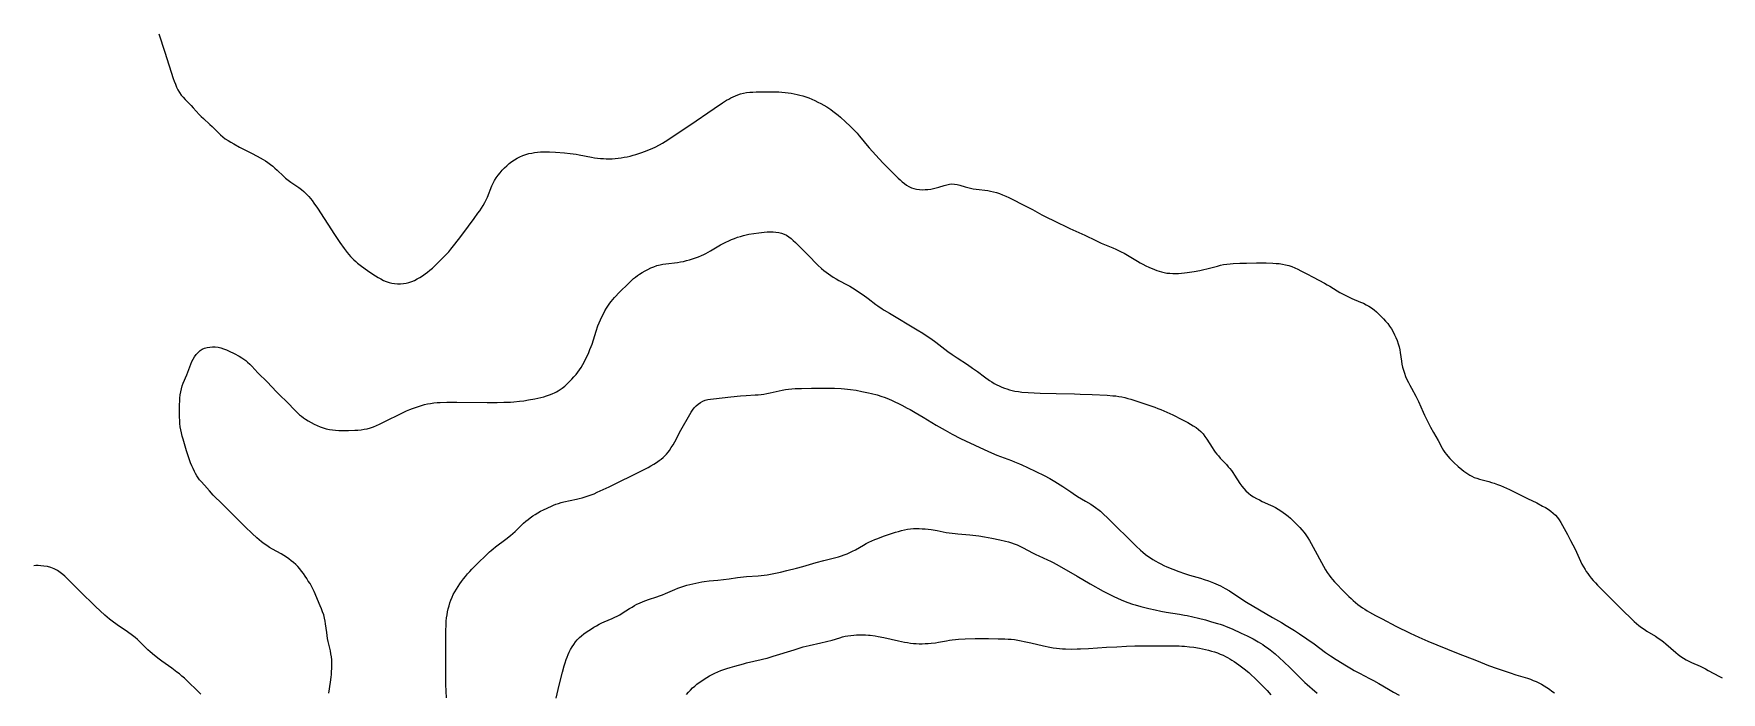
# Model space of a CAD drawing. Header units: metres. Extents: x 560466 to 562017, y 8123360 to 8125060.
# Drawn here: x 560479 to 561490, y 8124665 to 8125060 of the extents above; entities that cross this region are included whole.
import ezdxf

# ---------------------------------------------------------------- set-up
doc = ezdxf.new("R2010")
doc.units = ezdxf.units.M
doc.header["$MEASUREMENT"] = 0
doc.layers.add('Unknown_Line_Type', color=7, linetype='Continuous')

msp = doc.modelspace()

# ---------------------------------------------------------------- linework, layer by layer
at = {"layer": 'Unknown_Line_Type', "color": 18, "true_color": 0x000000}
for points in [[(560553.8, 8125060, 4100), (560557.4, 8125048.9, 4100), (560562.4, 8125033.1, 4100), (560563, 8125031.5, 4100), (560563.7, 8125029.7, 4100), (560564.4, 8125028, 4100), (560565.2, 8125026.3, 4100), (560566.2, 8125024.7, 4100), (560567.2, 8125023.2, 4100), (560568.3, 8125021.9, 4100), (560569.5, 8125020.6, 4100), (560573.2, 8125016.9, 4100), (560574.4, 8125015.6, 4100), (560578, 8125011.7, 4100), (560579.2, 8125010.4, 4100), (560580.5, 8125009.2, 4100), (560584.4, 8125005.6, 4100), (560585.7, 8125004.4, 4100), (560589.4, 8125000.6, 4100), (560590.7, 8124999.4, 4100), (560592, 8124998.3, 4100), (560593.5, 8124997.1, 4100), (560595.2, 8124996, 4100), (560596.8, 8124995, 4100), (560598.6, 8124994, 4100), (560602.1, 8124992.1, 4100), (560609.2, 8124988.5, 4100), (560612.7, 8124986.7, 4100), (560614.4, 8124985.7, 4100), (560616.2, 8124984.7, 4100), (560617.7, 8124983.8, 4100), (560619.1, 8124982.8, 4100), (560620.6, 8124981.7, 4100), (560622, 8124980.6, 4100), (560623.3, 8124979.5, 4100), (560624.6, 8124978.3, 4100), (560628.4, 8124974.6, 4100), (560629.7, 8124973.4, 4100), (560631.2, 8124972.2, 4100), (560632.8, 8124971.1, 4100), (560637.6, 8124967.8, 4100), (560639.2, 8124966.7, 4100), (560640.7, 8124965.5, 4100), (560641.7, 8124964.5, 4100), (560642.7, 8124963.5, 4100), (560643.7, 8124962.4, 4100), (560644.6, 8124961.2, 4100), (560645.5, 8124960, 4100), (560646.6, 8124958.5, 4100), (560648.7, 8124955.4, 4100), (560659, 8124939.6, 4100), (560662.2, 8124935, 4100), (560664.8, 8124931.3, 4100), (560666.6, 8124928.9, 4100), (560667.5, 8124927.8, 4100), (560668.5, 8124926.6, 4100), (560669.5, 8124925.6, 4100), (560670.6, 8124924.6, 4100), (560671.7, 8124923.6, 4100), (560672.8, 8124922.6, 4100), (560675.2, 8124920.7, 4100), (560678.8, 8124918.1, 4100), (560681.9, 8124916, 4100), (560683.5, 8124914.9, 4100), (560685.1, 8124914, 4100), (560686.7, 8124913.1, 4100), (560688.3, 8124912.2, 4100), (560690, 8124911.5, 4100), (560691.7, 8124910.9, 4100), (560693.4, 8124910.5, 4100), (560695, 8124910.3, 4100), (560696.7, 8124910.1, 4100), (560698.5, 8124910.1, 4100), (560700.2, 8124910.3, 4100), (560701.8, 8124910.5, 4100), (560703.5, 8124910.9, 4100), (560705.2, 8124911.5, 4100), (560706.8, 8124912.2, 4100), (560708.5, 8124913.1, 4100), (560710.1, 8124914, 4100), (560711.6, 8124915, 4100), (560713.2, 8124916.1, 4100), (560714.7, 8124917.2, 4100), (560716.1, 8124918.4, 4100), (560717.6, 8124919.6, 4100), (560719.1, 8124921, 4100), (560721.9, 8124923.7, 4100), (560724.7, 8124926.5, 4100), (560727.4, 8124929.4, 4100), (560728.7, 8124930.9, 4100), (560731.1, 8124933.9, 4100), (560734.7, 8124938.4, 4100), (560739.3, 8124944.6, 4100), (560742.7, 8124949.2, 4100), (560744.9, 8124952.4, 4100), (560746, 8124953.9, 4100), (560747.1, 8124955.5, 4100), (560748.1, 8124957.1, 4100), (560749, 8124958.8, 4100), (560749.9, 8124960.5, 4100), (560750.6, 8124962.1, 4100), (560753.2, 8124968.8, 4100), (560754, 8124970.5, 4100), (560754.8, 8124972.1, 4100), (560755.8, 8124973.7, 4100), (560756.9, 8124975.2, 4100), (560758.1, 8124976.7, 4100), (560759.4, 8124978.2, 4100), (560760.8, 8124979.6, 4100), (560762.2, 8124980.9, 4100), (560763.6, 8124982.2, 4100), (560765.1, 8124983.4, 4100), (560766.7, 8124984.5, 4100), (560768.3, 8124985.4, 4100), (560770, 8124986.3, 4100), (560771.7, 8124987, 4100), (560773.5, 8124987.6, 4100), (560775.3, 8124988.2, 4100), (560777.1, 8124988.5, 4100), (560778.8, 8124988.8, 4100), (560780.6, 8124989, 4100), (560782.3, 8124989.2, 4100), (560784.1, 8124989.2, 4100), (560787.7, 8124989.2, 4100), (560791.3, 8124989.1, 4100), (560796.7, 8124988.7, 4100), (560800.2, 8124988.3, 4100), (560802, 8124988.1, 4100), (560803.8, 8124987.8, 4100), (560805.6, 8124987.5, 4100), (560812.8, 8124986, 4100), (560814.6, 8124985.7, 4100), (560816.4, 8124985.5, 4100), (560818.2, 8124985.3, 4100), (560820, 8124985.2, 4100), (560821.7, 8124985.1, 4100), (560823.5, 8124985.1, 4100), (560825.3, 8124985.1, 4100), (560827, 8124985.2, 4100), (560828.8, 8124985.4, 4100), (560830.6, 8124985.6, 4100), (560832.4, 8124986, 4100), (560834.2, 8124986.3, 4100), (560836, 8124986.7, 4100), (560837.8, 8124987.2, 4100), (560839.5, 8124987.7, 4100), (560841.3, 8124988.2, 4100), (560843, 8124988.8, 4100), (560844.7, 8124989.4, 4100), (560847.2, 8124990.4, 4100), (560849.6, 8124991.4, 4100), (560851, 8124992.1, 4100), (560853.7, 8124993.5, 4100), (560855.4, 8124994.5, 4100), (560858.7, 8124996.5, 4100), (560863.7, 8124999.8, 4100), (560871.8, 8125005.3, 4100), (560886.4, 8125015.2, 4100), (560891.3, 8125018.5, 4100), (560893.8, 8125020.1, 4100), (560895.1, 8125020.8, 4100), (560896.4, 8125021.5, 4100), (560897.8, 8125022.2, 4100), (560899.2, 8125022.8, 4100), (560900.6, 8125023.4, 4100), (560902.1, 8125023.9, 4100), (560904, 8125024.3, 4100), (560905.8, 8125024.7, 4100), (560907.7, 8125024.9, 4100), (560909.6, 8125025, 4100), (560911.5, 8125025.1, 4100), (560915.4, 8125025.2, 4100), (560921.1, 8125025.2, 4100), (560925, 8125025.1, 4100), (560926.9, 8125025, 4100), (560928.8, 8125024.8, 4100), (560930.6, 8125024.6, 4100), (560932.4, 8125024.3, 4100), (560934.2, 8125024, 4100), (560936, 8125023.6, 4100), (560937.7, 8125023.2, 4100), (560939.5, 8125022.7, 4100), (560941.2, 8125022.1, 4100), (560943.1, 8125021.5, 4100), (560944.9, 8125020.7, 4100), (560946.7, 8125019.9, 4100), (560948.5, 8125019, 4100), (560950.3, 8125018.1, 4100), (560952, 8125017.2, 4100), (560953.8, 8125016.2, 4100), (560955, 8125015.4, 4100), (560956.3, 8125014.5, 4100), (560957.5, 8125013.7, 4100), (560959.1, 8125012.5, 4100), (560960.6, 8125011.2, 4100), (560962.1, 8125010, 4100), (560965, 8125007.3, 4100), (560967.9, 8125004.6, 4100), (560969.3, 8125003.2, 4100), (560970.6, 8125001.8, 4100), (560972, 8125000.4, 4100), (560973.3, 8124998.9, 4100), (560974.5, 8124997.4, 4100), (560978, 8124993, 4100), (560979.2, 8124991.6, 4100), (560985.2, 8124985, 4100), (560987.6, 8124982.4, 4100), (560990.1, 8124979.9, 4100), (560996.6, 8124973.5, 4100), (560997.7, 8124972.5, 4100), (560999, 8124971.3, 4100), (561000.3, 8124970.2, 4100), (561001.6, 8124969.2, 4100), (561003, 8124968.4, 4100), (561004.5, 8124967.7, 4100), (561006, 8124967.2, 4100), (561007.6, 8124966.8, 4100), (561009.3, 8124966.6, 4100), (561011, 8124966.5, 4100), (561012.7, 8124966.6, 4100), (561014.4, 8124966.7, 4100), (561016.1, 8124966.9, 4100), (561017.8, 8124967.2, 4100), (561019.4, 8124967.6, 4100), (561020.9, 8124968, 4100), (561024.1, 8124969.1, 4100), (561025.7, 8124969.5, 4100), (561027.3, 8124969.9, 4100), (561028.8, 8124970, 4100), (561030.4, 8124969.9, 4100), (561031.9, 8124969.6, 4100), (561033.5, 8124969.2, 4100), (561036.7, 8124968.3, 4100), (561038.3, 8124967.8, 4100), (561039.9, 8124967.5, 4100), (561041.5, 8124967.1, 4100), (561043.2, 8124966.9, 4100), (561050.2, 8124966, 4100), (561051.9, 8124965.7, 4100), (561053.6, 8124965.3, 4100), (561055.5, 8124964.8, 4100), (561057.3, 8124964.2, 4100), (561059.1, 8124963.4, 4100), (561061, 8124962.6, 4100), (561062.8, 8124961.8, 4100), (561066.4, 8124960.1, 4100), (561069.9, 8124958.3, 4100), (561073.5, 8124956.5, 4100), (561077, 8124954.6, 4100), (561082.6, 8124951.5, 4100), (561084.3, 8124950.6, 4100), (561091.2, 8124947.3, 4100), (561097.8, 8124944, 4100), (561099.4, 8124943.2, 4100), (561108.3, 8124939.3, 4100), (561114.9, 8124936.1, 4100), (561116.5, 8124935.4, 4100), (561118.2, 8124934.6, 4100), (561125.2, 8124931.8, 4100), (561126.9, 8124931, 4100), (561128.6, 8124930.2, 4100), (561130.2, 8124929.4, 4100), (561131.9, 8124928.5, 4100), (561139.9, 8124923.7, 4100), (561141.5, 8124922.8, 4100), (561143.2, 8124921.9, 4100), (561144.9, 8124921, 4100), (561146.7, 8124920.2, 4100), (561150.1, 8124918.7, 4100), (561151.5, 8124918.2, 4100), (561152.8, 8124917.7, 4100), (561154.2, 8124917.3, 4100), (561155.8, 8124916.9, 4100), (561157.5, 8124916.6, 4100), (561159.3, 8124916.5, 4100), (561161, 8124916.4, 4100), (561162.8, 8124916.4, 4100), (561164.5, 8124916.4, 4100), (561166.3, 8124916.5, 4100), (561168, 8124916.7, 4100), (561169.7, 8124916.9, 4100), (561173.8, 8124917.6, 4100), (561177.2, 8124918.2, 4100), (561178.9, 8124918.5, 4100), (561182.3, 8124919.3, 4100), (561187.8, 8124920.8, 4100), (561189.6, 8124921.3, 4100), (561191.5, 8124921.7, 4100), (561193.4, 8124922, 4100), (561195.4, 8124922.2, 4100), (561197.3, 8124922.4, 4100), (561201.2, 8124922.6, 4100), (561205.2, 8124922.6, 4100), (561211.1, 8124922.7, 4100), (561217, 8124922.7, 4100), (561221, 8124922.5, 4100), (561222.9, 8124922.4, 4100), (561224.8, 8124922.3, 4100), (561226.8, 8124922, 4100), (561228.6, 8124921.6, 4100), (561230.5, 8124921.1, 4100), (561232.3, 8124920.5, 4100), (561234.2, 8124919.7, 4100), (561236, 8124918.9, 4100), (561237.7, 8124918, 4100), (561241.3, 8124916.2, 4100), (561245.2, 8124914.1, 4100), (561251.9, 8124910.5, 4100), (561253.6, 8124909.6, 4100), (561255.1, 8124908.7, 4100), (561259.6, 8124905.9, 4100), (561261.1, 8124905, 4100), (561263.8, 8124903.5, 4100), (561266.6, 8124902.2, 4100), (561268.3, 8124901.4, 4100), (561273.5, 8124899.2, 4100), (561275.2, 8124898.5, 4100), (561276.8, 8124897.6, 4100), (561278.4, 8124896.7, 4100), (561280, 8124895.7, 4100), (561281.6, 8124894.5, 4100), (561283, 8124893.3, 4100), (561284.5, 8124891.9, 4100), (561285.9, 8124890.6, 4100), (561287.2, 8124889.2, 4100), (561288.5, 8124887.8, 4100), (561289.8, 8124886.3, 4100), (561290.9, 8124884.7, 4100), (561292, 8124883.1, 4100), (561293, 8124881.4, 4100), (561293.9, 8124879.6, 4100), (561294.7, 8124877.9, 4100), (561295.5, 8124876.1, 4100), (561296.1, 8124874.2, 4100), (561296.7, 8124872.3, 4100), (561297, 8124870.6, 4100), (561297.3, 8124868.9, 4100), (561298, 8124863.7, 4100), (561298.3, 8124862, 4100), (561298.7, 8124860.3, 4100), (561299.2, 8124858.4, 4100), (561299.8, 8124856.6, 4100), (561300.5, 8124854.7, 4100), (561301.3, 8124852.9, 4100), (561302.2, 8124851.1, 4100), (561303.1, 8124849.4, 4100), (561304, 8124847.6, 4100), (561306.6, 8124842.9, 4100), (561307.4, 8124841.3, 4100), (561308.2, 8124839.7, 4100), (561311.1, 8124833.2, 4100), (561311.9, 8124831.4, 4100), (561313.7, 8124827.8, 4100), (561315.5, 8124824.3, 4100), (561317.3, 8124821, 4100), (561319.9, 8124816.3, 4100), (561322.4, 8124811.7, 4100), (561323.2, 8124810.3, 4100), (561324, 8124809.1, 4100), (561324.9, 8124807.9, 4100), (561325.8, 8124806.8, 4100), (561327, 8124805.5, 4100), (561328.2, 8124804.3, 4100), (561329.4, 8124803, 4100), (561332, 8124800.7, 4100), (561334.2, 8124798.8, 4100), (561335.3, 8124797.8, 4100), (561336.5, 8124797, 4100), (561337.7, 8124796.2, 4100), (561338.9, 8124795.4, 4100), (561340.2, 8124794.8, 4100), (561341.6, 8124794.1, 4100), (561343.2, 8124793.6, 4100), (561344.7, 8124793.1, 4100), (561346.3, 8124792.7, 4100), (561350.4, 8124791.6, 4100), (561352, 8124791.1, 4100), (561353.6, 8124790.6, 4100), (561355.5, 8124789.9, 4100), (561357.3, 8124789.2, 4100), (561359.1, 8124788.4, 4100), (561362.8, 8124786.8, 4100), (561366.4, 8124785.1, 4100), (561373.6, 8124781.6, 4100), (561379, 8124778.9, 4100), (561382.5, 8124777, 4100), (561384.2, 8124776.1, 4100), (561385.8, 8124775.1, 4100), (561387.4, 8124774, 4100), (561388.9, 8124772.8, 4100), (561390.3, 8124771.5, 4100), (561391.5, 8124770.2, 4100), (561392.5, 8124768.7, 4100), (561393.5, 8124767.1, 4100), (561397.5, 8124760, 4100), (561399.3, 8124756.4, 4100), (561402, 8124751.1, 4100), (561405.3, 8124744, 4100), (561406.1, 8124742.2, 4100), (561407, 8124740.6, 4100), (561408, 8124738.9, 4100), (561408.7, 8124737.7, 4100), (561409.6, 8124736.5, 4100), (561410.5, 8124735.3, 4100), (561411.6, 8124733.8, 4100), (561412.9, 8124732.3, 4100), (561414.2, 8124730.9, 4100), (561415.5, 8124729.5, 4100), (561418.2, 8124726.8, 4100), (561425, 8124720, 4100), (561431.8, 8124713.2, 4100), (561434.5, 8124710.5, 4100), (561437.3, 8124707.9, 4100), (561438.8, 8124706.7, 4100), (561440.2, 8124705.5, 4100), (561441.7, 8124704.3, 4100), (561443.4, 8124703.2, 4100), (561445, 8124702.1, 4100), (561450.1, 8124699, 4100), (561451.7, 8124697.9, 4100), (561453.4, 8124696.8, 4100), (561454.9, 8124695.6, 4100), (561456.4, 8124694.4, 4100), (561462.3, 8124689.3, 4100), (561463.8, 8124688.1, 4100), (561465.3, 8124686.9, 4100), (561466.9, 8124685.9, 4100), (561468.5, 8124684.9, 4100), (561470.1, 8124684.1, 4100), (561471.8, 8124683.3, 4100), (561476.9, 8124681, 4100), (561478.6, 8124680.2, 4100), (561480.2, 8124679.4, 4100), (561481.8, 8124678.5, 4100), (561488.4, 8124674.9, 4100), (561490, 8124674, 4100)], [(560655.5, 8124664.9, 4120), (560656.5, 8124671.4, 4120), (560656.9, 8124674.5, 4120), (560657.1, 8124676.1, 4120), (560657.2, 8124677.9, 4120), (560657.3, 8124679.6, 4120), (560657.3, 8124681.4, 4120), (560657.3, 8124683.2, 4120), (560657.3, 8124684.9, 4120), (560657.1, 8124686.7, 4120), (560656.8, 8124688.5, 4120), (560656.5, 8124690.3, 4120), (560655.2, 8124695.8, 4120), (560654.8, 8124697.7, 4120), (560654.5, 8124699.4, 4120), (560654.3, 8124701.2, 4120), (560653.6, 8124706.4, 4120), (560653.3, 8124708.1, 4120), (560653, 8124709.8, 4120), (560652.5, 8124711.7, 4120), (560651.8, 8124713.6, 4120), (560651.1, 8124715.4, 4120), (560650.4, 8124717.2, 4120), (560646.7, 8124725.8, 4120), (560646, 8124727.4, 4120), (560645.1, 8124728.9, 4120), (560644.3, 8124730.5, 4120), (560643.3, 8124732, 4120), (560642.4, 8124733.5, 4120), (560641.4, 8124735, 4120), (560640.4, 8124736.5, 4120), (560639.3, 8124737.9, 4120), (560638.2, 8124739.3, 4120), (560637, 8124740.7, 4120), (560635.8, 8124741.9, 4120), (560634.5, 8124743.1, 4120), (560633.1, 8124744.2, 4120), (560631.7, 8124745.3, 4120), (560630.2, 8124746.3, 4120), (560628.7, 8124747.3, 4120), (560627, 8124748.3, 4120), (560621.8, 8124751.2, 4120), (560620.1, 8124752.2, 4120), (560618.4, 8124753.3, 4120), (560616.8, 8124754.4, 4120), (560615.3, 8124755.5, 4120), (560613.8, 8124756.7, 4120), (560612.4, 8124758, 4120), (560609.6, 8124760.5, 4120), (560605.4, 8124764.6, 4120), (560591.8, 8124778.2, 4120), (560586.4, 8124783.6, 4120), (560584.1, 8124786.1, 4120), (560581.1, 8124789.4, 4120), (560579.1, 8124791.6, 4120), (560578.2, 8124792.7, 4120), (560577.4, 8124793.9, 4120), (560576.6, 8124795.1, 4120), (560575.8, 8124796.4, 4120), (560575.1, 8124797.7, 4120), (560574.3, 8124799.4, 4120), (560573.5, 8124801.1, 4120), (560572.8, 8124802.8, 4120), (560572.2, 8124804.6, 4120), (560571.6, 8124806.4, 4120), (560570.4, 8124810, 4120), (560568.3, 8124817.1, 4120), (560567.8, 8124818.9, 4120), (560567.3, 8124820.8, 4120), (560566.9, 8124822.6, 4120), (560566.6, 8124824.5, 4120), (560566.4, 8124826.4, 4120), (560566.3, 8124828.3, 4120), (560566.2, 8124830.2, 4120), (560566.1, 8124834.1, 4120), (560566.2, 8124837.9, 4120), (560566.3, 8124839.8, 4120), (560566.4, 8124841.7, 4120), (560566.6, 8124843.6, 4120), (560566.9, 8124845.5, 4120), (560567.3, 8124847.3, 4120), (560567.8, 8124849, 4120), (560568.4, 8124850.6, 4120), (560570.5, 8124855.6, 4120), (560573, 8124861.9, 4120), (560573.6, 8124863.5, 4120), (560574.4, 8124865, 4120), (560575.2, 8124866.4, 4120), (560576.2, 8124867.8, 4120), (560577.3, 8124869, 4120), (560578.5, 8124870.1, 4120), (560579.8, 8124871, 4120), (560581.2, 8124871.6, 4120), (560582.7, 8124872, 4120), (560584.3, 8124872.2, 4120), (560585.9, 8124872.3, 4120), (560587.6, 8124872.3, 4120), (560589.2, 8124872.1, 4120), (560590.9, 8124871.7, 4120), (560592.5, 8124871.2, 4120), (560594.2, 8124870.6, 4120), (560595.8, 8124869.8, 4120), (560598.9, 8124868.3, 4120), (560601.9, 8124866.7, 4120), (560603.4, 8124865.8, 4120), (560604.6, 8124865, 4120), (560605.8, 8124864.1, 4120), (560606.9, 8124863.2, 4120), (560608.2, 8124862, 4120), (560609.5, 8124860.8, 4120), (560613.1, 8124856.9, 4120), (560618.8, 8124851.2, 4120), (560621.2, 8124848.7, 4120), (560624.5, 8124845.3, 4120), (560626.6, 8124843.1, 4120), (560630, 8124839.8, 4120), (560636, 8124833.7, 4120), (560637, 8124832.7, 4120), (560638.1, 8124831.7, 4120), (560639.3, 8124830.8, 4120), (560640.4, 8124829.9, 4120), (560641.6, 8124829, 4120), (560643.3, 8124828, 4120), (560645, 8124827, 4120), (560646.7, 8124826, 4120), (560648.5, 8124825.2, 4120), (560650.3, 8124824.4, 4120), (560652.1, 8124823.8, 4120), (560654, 8124823.2, 4120), (560655.9, 8124822.9, 4120), (560657.7, 8124822.6, 4120), (560659.6, 8124822.4, 4120), (560661.5, 8124822.3, 4120), (560663.4, 8124822.3, 4120), (560667.3, 8124822.2, 4120), (560671.1, 8124822.4, 4120), (560673, 8124822.5, 4120), (560674.9, 8124822.7, 4120), (560676.8, 8124823, 4120), (560678.6, 8124823.3, 4120), (560680.5, 8124823.9, 4120), (560682.3, 8124824.5, 4120), (560684.1, 8124825.3, 4120), (560686, 8124826.1, 4120), (560689.6, 8124827.8, 4120), (560698.5, 8124832.3, 4120), (560702.1, 8124834, 4120), (560704, 8124834.8, 4120), (560705.7, 8124835.4, 4120), (560707.5, 8124836.1, 4120), (560709.2, 8124836.7, 4120), (560711, 8124837.3, 4120), (560712.8, 8124837.8, 4120), (560714.6, 8124838.2, 4120), (560716.4, 8124838.5, 4120), (560718.4, 8124838.8, 4120), (560720.4, 8124839, 4120), (560722.3, 8124839.1, 4120), (560726.3, 8124839.2, 4120), (560732.3, 8124839.3, 4120), (560750.4, 8124839.1, 4120), (560756.4, 8124839.1, 4120), (560760.4, 8124839.2, 4120), (560764.4, 8124839.3, 4120), (560766.4, 8124839.4, 4120), (560769.7, 8124839.8, 4120), (560772.4, 8124840.1, 4120), (560775.2, 8124840.6, 4120), (560778.9, 8124841.3, 4120), (560780.7, 8124841.6, 4120), (560782.5, 8124842.1, 4120), (560784.3, 8124842.5, 4120), (560786, 8124843, 4120), (560787.7, 8124843.6, 4120), (560789.4, 8124844.3, 4120), (560791.1, 8124845, 4120), (560792, 8124845.5, 4120), (560793, 8124846.1, 4120), (560794.2, 8124846.9, 4120), (560795.4, 8124847.7, 4120), (560796.9, 8124848.9, 4120), (560798.3, 8124850.2, 4120), (560799.7, 8124851.6, 4120), (560801.1, 8124853, 4120), (560802.4, 8124854.4, 4120), (560803.7, 8124855.9, 4120), (560804.7, 8124857.3, 4120), (560805.7, 8124858.7, 4120), (560806.7, 8124860.1, 4120), (560807.7, 8124861.8, 4120), (560808.7, 8124863.5, 4120), (560809.6, 8124865.3, 4120), (560810.5, 8124867.1, 4120), (560811.3, 8124868.9, 4120), (560812, 8124870.8, 4120), (560812.7, 8124872.6, 4120), (560813.2, 8124874, 4120), (560815.6, 8124881.7, 4120), (560816.7, 8124884.9, 4120), (560817.4, 8124886.7, 4120), (560818.2, 8124888.6, 4120), (560819.1, 8124890.4, 4120), (560820, 8124892.1, 4120), (560820.9, 8124893.9, 4120), (560821.9, 8124895.6, 4120), (560823, 8124897.3, 4120), (560823.8, 8124898.5, 4120), (560824.7, 8124899.6, 4120), (560825.6, 8124900.8, 4120), (560826.6, 8124901.9, 4120), (560829.9, 8124905.3, 4120), (560834.9, 8124910.2, 4120), (560837, 8124912.3, 4120), (560838.1, 8124913.3, 4120), (560839.2, 8124914.2, 4120), (560840.4, 8124915.1, 4120), (560841.6, 8124915.9, 4120), (560843.2, 8124917, 4120), (560845, 8124917.9, 4120), (560846.7, 8124918.8, 4120), (560848.5, 8124919.7, 4120), (560850.3, 8124920.4, 4120), (560852.1, 8124921.1, 4120), (560854, 8124921.6, 4120), (560855.7, 8124921.9, 4120), (560857.5, 8124922.2, 4120), (560864.5, 8124923, 4120), (560866.2, 8124923.3, 4120), (560868, 8124923.6, 4120), (560869.8, 8124924.1, 4120), (560871.6, 8124924.6, 4120), (560873.4, 8124925.1, 4120), (560875.2, 8124925.7, 4120), (560876.9, 8124926.4, 4120), (560878.7, 8124927.1, 4120), (560880.1, 8124927.7, 4120), (560881.4, 8124928.4, 4120), (560882.8, 8124929.1, 4120), (560884.1, 8124929.9, 4120), (560890.2, 8124933.6, 4120), (560891.7, 8124934.4, 4120), (560893.4, 8124935.2, 4120), (560895.1, 8124936, 4120), (560896.8, 8124936.7, 4120), (560898.6, 8124937.4, 4120), (560900.4, 8124938, 4120), (560902.1, 8124938.5, 4120), (560904, 8124939, 4120), (560905.6, 8124939.4, 4120), (560907.2, 8124939.8, 4120), (560910.1, 8124940.3, 4120), (560913.1, 8124940.7, 4120), (560914.8, 8124940.9, 4120), (560916.4, 8124941.1, 4120), (560918.2, 8124941.2, 4120), (560919.9, 8124941.2, 4120), (560921.7, 8124941.2, 4120), (560923.4, 8124941, 4120), (560925, 8124940.8, 4120), (560926.7, 8124940.4, 4120), (560928.2, 8124939.9, 4120), (560929.7, 8124939.2, 4120), (560931.1, 8124938.3, 4120), (560932.4, 8124937.3, 4120), (560933.7, 8124936.2, 4120), (560935, 8124935, 4120), (560942.5, 8124927.5, 4120), (560948.5, 8124921.4, 4120), (560950.7, 8124919.4, 4120), (560952, 8124918.2, 4120), (560953.4, 8124917.1, 4120), (560954.8, 8124916.1, 4120), (560956.2, 8124915.1, 4120), (560957.7, 8124914.1, 4120), (560959.4, 8124913.2, 4120), (560961, 8124912.2, 4120), (560966.1, 8124909.6, 4120), (560967.7, 8124908.7, 4120), (560970.9, 8124906.7, 4120), (560974, 8124904.6, 4120), (560975.6, 8124903.6, 4120), (560978.6, 8124901.4, 4120), (560983.2, 8124897.8, 4120), (560984.4, 8124896.9, 4120), (560986.9, 8124895.2, 4120), (560988.2, 8124894.4, 4120), (560991.3, 8124892.5, 4120), (561008, 8124882.5, 4120), (561011.3, 8124880.5, 4120), (561014.6, 8124878.4, 4120), (561016.2, 8124877.3, 4120), (561019.1, 8124875.2, 4120), (561026.4, 8124869.6, 4120), (561029, 8124867.7, 4120), (561032, 8124865.7, 4120), (561038.1, 8124861.7, 4120), (561041.1, 8124859.6, 4120), (561044, 8124857.6, 4120), (561048.3, 8124854.4, 4120), (561051.2, 8124852.3, 4120), (561052.6, 8124851.4, 4120), (561054.1, 8124850.5, 4120), (561055.6, 8124849.7, 4120), (561057.1, 8124849, 4120), (561058.6, 8124848.3, 4120), (561060.2, 8124847.7, 4120), (561061.7, 8124847.2, 4120), (561063.3, 8124846.7, 4120), (561064.8, 8124846.3, 4120), (561066.4, 8124845.9, 4120), (561068.6, 8124845.6, 4120), (561070.6, 8124845.3, 4120), (561074.5, 8124845.1, 4120), (561081.6, 8124844.7, 4120), (561091.3, 8124844.5, 4120), (561102.1, 8124844.3, 4120), (561105.6, 8124844.1, 4120), (561112.8, 8124843.8, 4120), (561121.7, 8124843.4, 4120), (561125.2, 8124843.1, 4120), (561127, 8124843, 4120), (561128.8, 8124842.7, 4120), (561130.6, 8124842.4, 4120), (561132.4, 8124842, 4120), (561134.2, 8124841.5, 4120), (561136, 8124841, 4120), (561139.6, 8124839.9, 4120), (561143.2, 8124838.7, 4120), (561146.7, 8124837.5, 4120), (561150.3, 8124836.2, 4120), (561152, 8124835.5, 4120), (561153.8, 8124834.8, 4120), (561155.6, 8124834.1, 4120), (561157.5, 8124833.2, 4120), (561161.1, 8124831.6, 4120), (561166.5, 8124828.9, 4120), (561170, 8124827, 4120), (561171.7, 8124826.1, 4120), (561173.3, 8124825.1, 4120), (561175, 8124824, 4120), (561176.5, 8124822.8, 4120), (561177.9, 8124821.6, 4120), (561179.2, 8124820.2, 4120), (561180.3, 8124818.6, 4120), (561181.4, 8124817, 4120), (561184.6, 8124812.1, 4120), (561185.7, 8124810.5, 4120), (561186.5, 8124809.3, 4120), (561187.4, 8124808.1, 4120), (561188.4, 8124807, 4120), (561189.5, 8124805.7, 4120), (561193.2, 8124801.8, 4120), (561194.3, 8124800.5, 4120), (561195.3, 8124799.4, 4120), (561196.2, 8124798.2, 4120), (561197, 8124797.1, 4120), (561198.1, 8124795.4, 4120), (561201.3, 8124790.5, 4120), (561202.4, 8124788.9, 4120), (561203.6, 8124787.4, 4120), (561204.8, 8124786, 4120), (561206.3, 8124784.7, 4120), (561207.8, 8124783.6, 4120), (561209.4, 8124782.6, 4120), (561211.1, 8124781.6, 4120), (561212.9, 8124780.7, 4120), (561214.6, 8124779.8, 4120), (561219.5, 8124777.6, 4120), (561221, 8124776.9, 4120), (561222.6, 8124776.1, 4120), (561224.2, 8124775.2, 4120), (561225.7, 8124774.2, 4120), (561227.2, 8124773.2, 4120), (561228.6, 8124772.2, 4120), (561230.1, 8124770.9, 4120), (561231.6, 8124769.7, 4120), (561233, 8124768.3, 4120), (561234.4, 8124767, 4120), (561235.8, 8124765.6, 4120), (561237.1, 8124764.2, 4120), (561238.4, 8124762.7, 4120), (561239.7, 8124761.2, 4120), (561240.8, 8124759.7, 4120), (561241.9, 8124758, 4120), (561243, 8124756.3, 4120), (561244, 8124754.6, 4120), (561252.6, 8124738.7, 4120), (561253.6, 8124737.1, 4120), (561254.7, 8124735.6, 4120), (561255.7, 8124734.2, 4120), (561256.8, 8124732.9, 4120), (561258, 8124731.6, 4120), (561264, 8124725.2, 4120), (561266.5, 8124722.7, 4120), (561267.8, 8124721.5, 4120), (561269.1, 8124720.3, 4120), (561270.5, 8124719.1, 4120), (561271.8, 8124718, 4120), (561273.2, 8124717, 4120), (561274.6, 8124716, 4120), (561276, 8124715.1, 4120), (561277.5, 8124714.2, 4120), (561278.9, 8124713.3, 4120), (561282.4, 8124711.4, 4120), (561286.5, 8124709.3, 4120), (561294.7, 8124705.1, 4120), (561303.3, 8124700.9, 4120), (561308.4, 8124698.4, 4120), (561310.2, 8124697.6, 4120), (561313.8, 8124696.1, 4120), (561319.2, 8124693.8, 4120), (561332, 8124688.7, 4120), (561342.9, 8124684.4, 4120), (561350.2, 8124681.5, 4120), (561355.3, 8124679.7, 4120), (561363.1, 8124677, 4120), (561366.5, 8124675.9, 4120), (561373.5, 8124673.8, 4120), (561375.2, 8124673.2, 4120), (561376.9, 8124672.5, 4120), (561378.6, 8124671.8, 4120), (561380.2, 8124671, 4120), (561381.9, 8124670.2, 4120), (561383.5, 8124669.2, 4120), (561385, 8124668.2, 4120), (561386.6, 8124667.2, 4120), (561388.1, 8124666.1, 4120), (561389.6, 8124665, 4120)], [(560726, 8124662, 4140), (560725.8, 8124666, 4140), (560725.7, 8124670, 4140), (560725.7, 8124674, 4140), (560725.6, 8124696, 4140), (560725.6, 8124702, 4140), (560725.8, 8124706, 4140), (560725.9, 8124708, 4140), (560726.1, 8124710, 4140), (560726.4, 8124711.8, 4140), (560726.7, 8124713.6, 4140), (560727.1, 8124715.4, 4140), (560727.6, 8124717.1, 4140), (560728.1, 8124718.9, 4140), (560728.7, 8124720.6, 4140), (560729.4, 8124722.3, 4140), (560730.1, 8124723.9, 4140), (560731, 8124725.6, 4140), (560732, 8124727.2, 4140), (560733, 8124728.8, 4140), (560734, 8124730.3, 4140), (560735.1, 8124731.8, 4140), (560736.2, 8124733.3, 4140), (560737.4, 8124734.8, 4140), (560738.6, 8124736.3, 4140), (560740, 8124737.7, 4140), (560741.3, 8124739.1, 4140), (560745.5, 8124743.3, 4140), (560749.3, 8124747, 4140), (560751.8, 8124749.5, 4140), (560752.9, 8124750.4, 4140), (560754.1, 8124751.4, 4140), (560755.5, 8124752.6, 4140), (560761.5, 8124757.1, 4140), (560764.4, 8124759.4, 4140), (560765.8, 8124760.6, 4140), (560767.1, 8124761.8, 4140), (560770.9, 8124765.5, 4140), (560772.2, 8124766.7, 4140), (560773.5, 8124767.9, 4140), (560774.9, 8124769, 4140), (560776.2, 8124770, 4140), (560777.7, 8124771.1, 4140), (560779.1, 8124772, 4140), (560780.8, 8124773, 4140), (560782.4, 8124773.9, 4140), (560784.1, 8124774.7, 4140), (560788.9, 8124776.9, 4140), (560790.2, 8124777.5, 4140), (560791.6, 8124778.1, 4140), (560793.2, 8124778.6, 4140), (560794.8, 8124779.1, 4140), (560796.4, 8124779.5, 4140), (560803.9, 8124781.1, 4140), (560805.6, 8124781.5, 4140), (560807.3, 8124781.9, 4140), (560809.1, 8124782.5, 4140), (560810.9, 8124783.1, 4140), (560812.7, 8124783.7, 4140), (560814.5, 8124784.4, 4140), (560816.3, 8124785.2, 4140), (560819.9, 8124786.8, 4140), (560823.5, 8124788.5, 4140), (560843.2, 8124798.3, 4140), (560846.8, 8124800.1, 4140), (560848.5, 8124801, 4140), (560850.3, 8124802, 4140), (560851.9, 8124803.1, 4140), (560853.5, 8124804.2, 4140), (560854.7, 8124805.1, 4140), (560855.8, 8124806, 4140), (560856.9, 8124807, 4140), (560857.8, 8124808.1, 4140), (560858.8, 8124809.2, 4140), (560859.7, 8124810.3, 4140), (560860.7, 8124812, 4140), (560861.8, 8124813.7, 4140), (560862.8, 8124815.4, 4140), (560866.5, 8124822.5, 4140), (560871.7, 8124831.8, 4140), (560872.5, 8124833.2, 4140), (560873.4, 8124834.5, 4140), (560874.4, 8124835.8, 4140), (560875.6, 8124837, 4140), (560876.8, 8124838.1, 4140), (560878.1, 8124839, 4140), (560879.5, 8124839.8, 4140), (560881, 8124840.4, 4140), (560882.6, 8124840.8, 4140), (560884.2, 8124841.1, 4140), (560885.9, 8124841.3, 4140), (560891.2, 8124841.9, 4140), (560896.3, 8124842.4, 4140), (560902.1, 8124843, 4140), (560905.6, 8124843.2, 4140), (560910.9, 8124843.6, 4140), (560912.7, 8124843.7, 4140), (560914.5, 8124843.9, 4140), (560916.2, 8124844.1, 4140), (560918, 8124844.4, 4140), (560919.9, 8124844.8, 4140), (560925.3, 8124846.1, 4140), (560927.1, 8124846.5, 4140), (560929, 8124846.8, 4140), (560930.9, 8124847.1, 4140), (560932.8, 8124847.3, 4140), (560934.8, 8124847.4, 4140), (560938.7, 8124847.5, 4140), (560944.6, 8124847.6, 4140), (560950.6, 8124847.6, 4140), (560958.5, 8124847.6, 4140), (560962.4, 8124847.4, 4140), (560964.4, 8124847.3, 4140), (560966.3, 8124847.1, 4140), (560968, 8124846.9, 4140), (560971.5, 8124846.4, 4140), (560974.9, 8124845.7, 4140), (560978.8, 8124844.9, 4140), (560980.6, 8124844.5, 4140), (560983.9, 8124843.6, 4140), (560986.7, 8124842.7, 4140), (560988.2, 8124842.2, 4140), (560989.7, 8124841.6, 4140), (560991.2, 8124841, 4140), (560992.6, 8124840.4, 4140), (560998.7, 8124837.4, 4140), (561002, 8124835.7, 4140), (561003.7, 8124834.8, 4140), (561006.8, 8124833, 4140), (561011.5, 8124830.2, 4140), (561019.3, 8124825.5, 4140), (561024.7, 8124822.5, 4140), (561028.9, 8124820.1, 4140), (561033.9, 8124817.5, 4140), (561037, 8124816.1, 4140), (561048, 8124810.8, 4140), (561052.5, 8124808.8, 4140), (561055.7, 8124807.5, 4140), (561064.5, 8124804.2, 4140), (561066.3, 8124803.5, 4140), (561069.2, 8124802.3, 4140), (561070.7, 8124801.7, 4140), (561074, 8124800.1, 4140), (561084, 8124795.2, 4140), (561087.4, 8124793.4, 4140), (561090.5, 8124791.6, 4140), (561093.6, 8124789.7, 4140), (561095.1, 8124788.7, 4140), (561099.9, 8124785.4, 4140), (561101.3, 8124784.5, 4140), (561104, 8124782.8, 4140), (561108.8, 8124780, 4140), (561111.9, 8124778.1, 4140), (561113.3, 8124777.2, 4140), (561114.7, 8124776.2, 4140), (561116.9, 8124774.6, 4140), (561117.7, 8124773.9, 4140), (561119.4, 8124772.4, 4140), (561122.2, 8124769.7, 4140), (561139.2, 8124752.9, 4140), (561141.8, 8124750.5, 4140), (561143.1, 8124749.3, 4140), (561144.8, 8124747.9, 4140), (561146.2, 8124746.9, 4140), (561147.7, 8124745.9, 4140), (561149.2, 8124744.9, 4140), (561150.8, 8124744, 4140), (561152.3, 8124743.1, 4140), (561153.9, 8124742.3, 4140), (561155.6, 8124741.4, 4140), (561157.4, 8124740.6, 4140), (561161, 8124739.1, 4140), (561164.6, 8124737.7, 4140), (561168, 8124736.5, 4140), (561171.1, 8124735.6, 4140), (561177.7, 8124733.7, 4140), (561179.9, 8124733, 4140), (561182.5, 8124732.1, 4140), (561185.4, 8124731, 4140), (561188.3, 8124729.8, 4140), (561189.7, 8124729.1, 4140), (561191.1, 8124728.4, 4140), (561192.4, 8124727.6, 4140), (561195, 8124726.1, 4140), (561201.2, 8124722, 4140), (561205.3, 8124719.4, 4140), (561220.7, 8124710.2, 4140), (561226.1, 8124707.2, 4140), (561228.9, 8124705.5, 4140), (561233.9, 8124702.5, 4140), (561236.9, 8124700.5, 4140), (561241.3, 8124697.5, 4140), (561245.7, 8124694.4, 4140), (561252.6, 8124689.3, 4140), (561255.6, 8124687.2, 4140), (561258.9, 8124685.1, 4140), (561265, 8124681.3, 4140), (561268.1, 8124679.5, 4140), (561269.7, 8124678.5, 4140), (561272.9, 8124676.8, 4140), (561278.8, 8124673.7, 4140), (561281.3, 8124672.4, 4140), (561284.4, 8124670.6, 4140), (561290.2, 8124667.2, 4140), (561293.2, 8124665.5, 4140), (561296.7, 8124663.6, 4140)], [(560791.8, 8124661.9, 4160), (560793.6, 8124669.7, 4160), (560795.5, 8124677.4, 4160), (560796.6, 8124681.2, 4160), (560797.1, 8124683.1, 4160), (560797.8, 8124685, 4160), (560798.3, 8124686.5, 4160), (560798.9, 8124688, 4160), (560799.6, 8124689.5, 4160), (560800.4, 8124691.1, 4160), (560801.3, 8124692.6, 4160), (560802.3, 8124694.1, 4160), (560803.3, 8124695.6, 4160), (560804.4, 8124696.9, 4160), (560805.7, 8124698.2, 4160), (560807, 8124699.3, 4160), (560808.4, 8124700.5, 4160), (560809.8, 8124701.5, 4160), (560811.3, 8124702.5, 4160), (560812.8, 8124703.5, 4160), (560814.3, 8124704.4, 4160), (560815.8, 8124705.3, 4160), (560817.4, 8124706.2, 4160), (560819, 8124707, 4160), (560820.5, 8124707.7, 4160), (560825.2, 8124709.6, 4160), (560826.8, 8124710.3, 4160), (560828.3, 8124711, 4160), (560829.8, 8124711.8, 4160), (560831.3, 8124712.7, 4160), (560835.7, 8124715.6, 4160), (560837.2, 8124716.4, 4160), (560838.6, 8124717.3, 4160), (560840.1, 8124718.1, 4160), (560841.6, 8124718.8, 4160), (560843.8, 8124719.7, 4160), (560845.4, 8124720.3, 4160), (560847.1, 8124720.9, 4160), (560852, 8124722.5, 4160), (560853.6, 8124723.1, 4160), (560855.5, 8124723.8, 4160), (560857.3, 8124724.6, 4160), (560862.8, 8124726.9, 4160), (560864.6, 8124727.7, 4160), (560866.5, 8124728.4, 4160), (560868.2, 8124729, 4160), (560870, 8124729.5, 4160), (560871.7, 8124730, 4160), (560873.5, 8124730.4, 4160), (560875.3, 8124730.8, 4160), (560877.1, 8124731.2, 4160), (560878.9, 8124731.5, 4160), (560880.3, 8124731.7, 4160), (560883.4, 8124732.1, 4160), (560888.5, 8124732.5, 4160), (560891.9, 8124732.9, 4160), (560895.3, 8124733.3, 4160), (560900.4, 8124734.1, 4160), (560903.9, 8124734.5, 4160), (560905.7, 8124734.7, 4160), (560912.8, 8124735.2, 4160), (560914.5, 8124735.3, 4160), (560916.3, 8124735.5, 4160), (560918.2, 8124735.8, 4160), (560920.2, 8124736.1, 4160), (560922.1, 8124736.5, 4160), (560926, 8124737.4, 4160), (560929.8, 8124738.3, 4160), (560935.6, 8124739.8, 4160), (560939.4, 8124740.8, 4160), (560947.4, 8124743.1, 4160), (560952.1, 8124744.3, 4160), (560959.2, 8124746.1, 4160), (560960.9, 8124746.6, 4160), (560962.6, 8124747.1, 4160), (560964.3, 8124747.7, 4160), (560966, 8124748.3, 4160), (560967.7, 8124749.1, 4160), (560969.3, 8124749.9, 4160), (560971, 8124750.8, 4160), (560975.8, 8124753.6, 4160), (560977.5, 8124754.5, 4160), (560979.1, 8124755.3, 4160), (560980.8, 8124756.1, 4160), (560982.5, 8124756.9, 4160), (560984.3, 8124757.6, 4160), (560987.8, 8124758.9, 4160), (560991.3, 8124760.1, 4160), (560994.9, 8124761.3, 4160), (560996.7, 8124761.8, 4160), (560998.5, 8124762.3, 4160), (561000.3, 8124762.7, 4160), (561002.1, 8124763.1, 4160), (561003.9, 8124763.4, 4160), (561005.7, 8124763.5, 4160), (561007.5, 8124763.5, 4160), (561009.2, 8124763.5, 4160), (561011, 8124763.4, 4160), (561012.7, 8124763.3, 4160), (561014.5, 8124763.1, 4160), (561016.3, 8124762.9, 4160), (561019.9, 8124762.3, 4160), (561025.3, 8124761.2, 4160), (561027.1, 8124760.9, 4160), (561028.9, 8124760.7, 4160), (561030.7, 8124760.5, 4160), (561032.4, 8124760.3, 4160), (561039.5, 8124759.8, 4160), (561041.3, 8124759.6, 4160), (561044.8, 8124759.1, 4160), (561048.2, 8124758.6, 4160), (561052.7, 8124757.7, 4160), (561057.4, 8124756.8, 4160), (561060.9, 8124756, 4160), (561062.7, 8124755.5, 4160), (561064.4, 8124755, 4160), (561066.1, 8124754.4, 4160), (561067.8, 8124753.7, 4160), (561069.4, 8124752.9, 4160), (561071, 8124752.1, 4160), (561077.4, 8124748.8, 4160), (561079.1, 8124748, 4160), (561080.8, 8124747.1, 4160), (561086.1, 8124744.7, 4160), (561087.9, 8124743.9, 4160), (561089.5, 8124743.1, 4160), (561091.2, 8124742.2, 4160), (561094.3, 8124740.4, 4160), (561103.8, 8124734.9, 4160), (561111.6, 8124730.3, 4160), (561119.4, 8124726, 4160), (561122.6, 8124724.3, 4160), (561125.8, 8124722.7, 4160), (561127.9, 8124721.7, 4160), (561130.1, 8124720.7, 4160), (561132.6, 8124719.8, 4160), (561134.1, 8124719.2, 4160), (561137, 8124718.2, 4160), (561138.6, 8124717.7, 4160), (561141.9, 8124716.8, 4160), (561146.8, 8124715.5, 4160), (561150.5, 8124714.7, 4160), (561153.9, 8124714, 4160), (561157.1, 8124713.4, 4160), (561165, 8124712.2, 4160), (561168, 8124711.6, 4160), (561169.7, 8124711.3, 4160), (561176.4, 8124709.7, 4160), (561180.6, 8124708.7, 4160), (561184.2, 8124707.7, 4160), (561187.8, 8124706.7, 4160), (561189.5, 8124706.2, 4160), (561191.3, 8124705.6, 4160), (561193.1, 8124704.9, 4160), (561196.7, 8124703.4, 4160), (561202.1, 8124700.9, 4160), (561205.6, 8124699.3, 4160), (561209.2, 8124697.4, 4160), (561212.2, 8124695.7, 4160), (561215, 8124694, 4160), (561216.2, 8124693.1, 4160), (561217.8, 8124692, 4160), (561219.4, 8124690.8, 4160), (561222.3, 8124688.5, 4160), (561225, 8124686.1, 4160), (561227.6, 8124683.7, 4160), (561231.4, 8124680.1, 4160), (561240.2, 8124671.3, 4160), (561241.6, 8124670, 4160), (561243.1, 8124668.7, 4160), (561244.6, 8124667.4, 4160), (561247.6, 8124664.9, 4160)], [(560578.9, 8124664.2, 4100), (560576.2, 8124667, 4100), (560572, 8124671.1, 4100), (560569.1, 8124673.8, 4100), (560567.6, 8124675.1, 4100), (560566.1, 8124676.4, 4100), (560564.6, 8124677.5, 4100), (560561.6, 8124679.8, 4100), (560555.5, 8124684.1, 4100), (560554, 8124685.2, 4100), (560551.2, 8124687.4, 4100), (560548.5, 8124689.7, 4100), (560547.2, 8124690.9, 4100), (560542.2, 8124695.8, 4100), (560540.9, 8124697, 4100), (560539.5, 8124698.2, 4100), (560538, 8124699.4, 4100), (560535, 8124701.6, 4100), (560528.9, 8124705.9, 4100), (560525.8, 8124708.1, 4100), (560524.3, 8124709.2, 4100), (560522.9, 8124710.3, 4100), (560521.4, 8124711.6, 4100), (560518.6, 8124714.1, 4100), (560515.9, 8124716.7, 4100), (560506.5, 8124726, 4100), (560500.6, 8124731.8, 4100), (560497.4, 8124734.9, 4100), (560496.2, 8124736, 4100), (560494.7, 8124737.2, 4100), (560493, 8124738.3, 4100), (560491.1, 8124739.3, 4100), (560489.1, 8124740.1, 4100), (560487, 8124740.7, 4100), (560484.9, 8124741, 4100), (560483, 8124741.2, 4100), (560481.4, 8124741.3, 4100), (560480, 8124741.3, 4100), (560478.8, 8124741.2, 4100)], [(560869.7, 8124664.1, 4180), (560870.9, 8124665.5, 4180), (560872.1, 8124666.7, 4180), (560873.3, 8124668, 4180), (560874.7, 8124669.1, 4180), (560876, 8124670.2, 4180), (560877.4, 8124671.3, 4180), (560878.9, 8124672.3, 4180), (560880.4, 8124673.3, 4180), (560882, 8124674.3, 4180), (560883.6, 8124675.2, 4180), (560885.2, 8124676, 4180), (560886.8, 8124676.8, 4180), (560888.6, 8124677.6, 4180), (560890.4, 8124678.4, 4180), (560892.2, 8124679.1, 4180), (560894, 8124679.7, 4180), (560895.9, 8124680.3, 4180), (560898.8, 8124681.1, 4180), (560903.9, 8124682.5, 4180), (560905.8, 8124683, 4180), (560914.5, 8124685, 4180), (560916.2, 8124685.4, 4180), (560918.1, 8124685.9, 4180), (560921.8, 8124687.1, 4180), (560934.2, 8124690.9, 4180), (560937.8, 8124692, 4180), (560939.6, 8124692.6, 4180), (560943.2, 8124693.5, 4180), (560950.2, 8124695, 4180), (560953.7, 8124695.9, 4180), (560957, 8124696.7, 4180), (560961.7, 8124698.1, 4180), (560963.3, 8124698.6, 4180), (560964.9, 8124699, 4180), (560966.5, 8124699.3, 4180), (560968.2, 8124699.5, 4180), (560970, 8124699.7, 4180), (560971.7, 8124699.8, 4180), (560973.5, 8124699.9, 4180), (560975.3, 8124699.9, 4180), (560977, 8124699.8, 4180), (560978.8, 8124699.7, 4180), (560979.9, 8124699.6, 4180), (560982.8, 8124699.2, 4180), (560984.5, 8124698.9, 4180), (560987.9, 8124698.2, 4180), (560996.7, 8124696.2, 4180), (561000.3, 8124695.5, 4180), (561002.1, 8124695.2, 4180), (561003.9, 8124694.9, 4180), (561005.7, 8124694.7, 4180), (561007.4, 8124694.6, 4180), (561009.2, 8124694.5, 4180), (561011, 8124694.5, 4180), (561012.8, 8124694.6, 4180), (561014.5, 8124694.7, 4180), (561016.3, 8124694.8, 4180), (561019, 8124695.1, 4180), (561020.7, 8124695.4, 4180), (561025.6, 8124696.3, 4180), (561027.3, 8124696.6, 4180), (561028.9, 8124696.9, 4180), (561030.9, 8124697.1, 4180), (561032.8, 8124697.2, 4180), (561036.7, 8124697.4, 4180), (561042.7, 8124697.6, 4180), (561050.6, 8124697.6, 4180), (561056.5, 8124697.5, 4180), (561060.4, 8124697.4, 4180), (561062.4, 8124697.3, 4180), (561064.3, 8124697.2, 4180), (561066.3, 8124697, 4180), (561068.2, 8124696.7, 4180), (561070.2, 8124696.3, 4180), (561072.1, 8124695.9, 4180), (561076, 8124695.1, 4180), (561083.7, 8124693.2, 4180), (561087.5, 8124692.4, 4180), (561089.5, 8124692, 4180), (561091.4, 8124691.8, 4180), (561093.2, 8124691.6, 4180), (561094.9, 8124691.5, 4180), (561096.7, 8124691.4, 4180), (561100.3, 8124691.3, 4180), (561103.8, 8124691.4, 4180), (561105.8, 8124691.4, 4180), (561110.6, 8124691.7, 4180), (561121.3, 8124692.4, 4180), (561127.6, 8124692.7, 4180), (561133.3, 8124693, 4180), (561138.4, 8124693.2, 4180), (561141.3, 8124693.2, 4180), (561144.1, 8124693.2, 4180), (561152.3, 8124693.2, 4180), (561162, 8124693.2, 4180), (561164.9, 8124693.2, 4180), (561166.4, 8124693.1, 4180), (561168, 8124693, 4180), (561171.1, 8124692.7, 4180), (561173.7, 8124692.4, 4180), (561177.1, 8124691.8, 4180), (561178.8, 8124691.5, 4180), (561180.6, 8124691.1, 4180), (561182.4, 8124690.6, 4180), (561184.2, 8124690.1, 4180), (561186, 8124689.6, 4180), (561187.8, 8124689, 4180), (561189.5, 8124688.3, 4180), (561191.2, 8124687.6, 4180), (561192.6, 8124686.9, 4180), (561193.9, 8124686.3, 4180), (561195.2, 8124685.5, 4180), (561196.5, 8124684.7, 4180), (561197.9, 8124683.8, 4180), (561200.7, 8124681.9, 4180), (561202.2, 8124680.7, 4180), (561203.8, 8124679.4, 4180), (561206.5, 8124677.2, 4180), (561207.8, 8124676, 4180), (561210.3, 8124673.7, 4180), (561211.6, 8124672.5, 4180), (561213.9, 8124670.1, 4180), (561217.5, 8124666.5, 4180), (561219.8, 8124663.9, 4180)]]:
    msp.add_polyline3d(points, dxfattribs=at)

doc.saveas('drawing.dxf')
